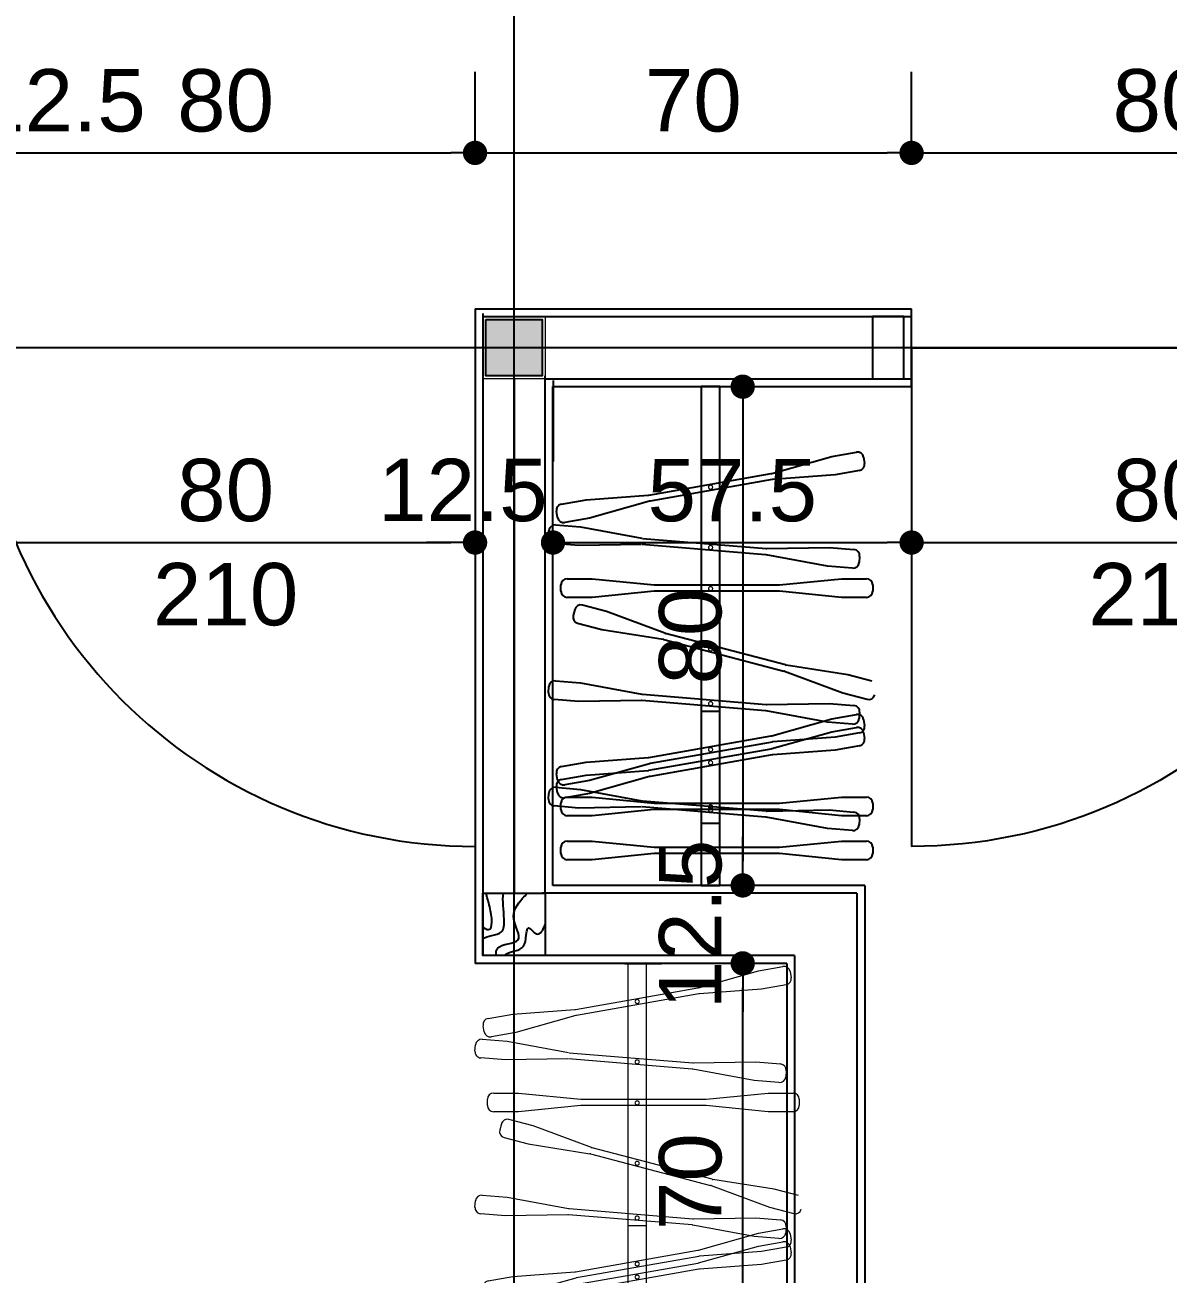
# Model space of a CAD drawing. Header units: millimetres. Extents: x 10453 to 58457, y -15634 to -5634.
# Drawn here: x 44533 to 44716.3, y -10328.1 to -10127.7 of the extents above; entities that cross this region are included whole.
import ezdxf

# ---------------------------------------------------------------- set-up
doc = ezdxf.new("R2010")
doc.units = ezdxf.units.MM
doc.header["$MEASUREMENT"] = 0
doc.layers.get('Defpoints').update_dxf_attribs({"color": 210, "lineweight": 0})
doc.layers.add('FINE', color=41, linetype='Continuous', lineweight=5)
doc.layers.add('MOBILIER', color=142, linetype='Continuous', lineweight=5)
doc.layers.add('MOBILA', color=142, linetype='Continuous')
doc.styles.get("Standard").update_dxf_attribs({"font": 'arial.ttf', "height": 10})
doc.dimstyles.get("Standard").update_dxf_attribs({"dimscale": 1.3, "dimtxt": 35, "dimasz": 3, "dimexe": 10, "dimexo": 20, "dimgap": 2.5, "dimtad": 1, "dimdsep": 46, "dimtxsty": 'Standard', "dimblk": 'DOT', "dimcen": 3, "dimazin": 0, "dimtfac": 1, "dimtofl": 0, "dimtmove": 0, "dimatfit": 3, "dimldrblk": 'DOT', "dimfxl": 0.18, "dimtolj": 1, "dimtzin": 0, "dimlwe": -1, "dimarcsym": 0})

# ---------------------------------------------------------------- blocks, each defined once
blk = doc.blocks.new('A$C036C63DA')
at = {"layer": 'FINE', "ltscale": 10}
for p, q in [((0, 15), (0, -15)), ((-15, 0), (15, 0))]:
    blk.add_line(p, q, dxfattribs=at)
for points in [[(-5, 5), (5, 5), (5, -5), (-5, -5)], [(-4.5, 4.5), (4.5, 4.5), (4.5, -4.5), (-4.5, -4.5)]]:
    blk.add_lwpolyline(points, close=True, dxfattribs=at)
blk = doc.blocks.new('A$C5BD2380B')
at = {"layer": 'MOBILA', "ltscale": 10}
for q in [(0, 80), (80, 0)]:
    blk.add_line((0, 0), q, dxfattribs=at)
blk.add_arc((0, 0), 80, 0, 90, dxfattribs=at)
blk = doc.blocks.new('A$C215C7ADC')
at = {"layer": 'MOBILIER'}
for p, q in [((9.81, -3.91), (19.44, -1.2)), ((19.44, -1.2), (23.37, -0.5)), ((24.53, -1.32), (24.71, -2.3)), ((-9.89, -7.38), (9.71, -3.93)), ((23.9, -3.46), (19.96, -4.15)), ((9.89, -4.91), (-9.71, -8.37)), ((19.96, -4.15), (9.98, -4.9)), ((-19.96, -8.14), (-9.98, -7.4)), ((-24.53, -10.98), (-24.71, -10)), ((-23.9, -8.84), (-19.96, -8.14)), ((-9.81, -8.39), (-19.44, -11.1)), ((-19.44, -11.1), (-23.37, -11.79)), ((-26.01, -14.09), (-25.92, -13.09)), ((-24.84, -12.18), (-20.86, -12.51)), ((-20.86, -12.51), (-11.02, -14.32)), ((-21.11, -15.5), (-25.09, -15.17)), ((-11.11, -15.33), (-21.11, -15.5)), ((8.83, -16.97), (-11.01, -15.33)), ((-10.92, -14.34), (8.91, -15.98)), ((9.01, -15.98), (19.01, -15.81)), ((19.01, -15.81), (22.99, -16.14)), ((18.76, -18.8), (8.92, -16.99)), ((23.91, -17.22), (23.82, -18.22)), ((22.74, -19.13), (18.76, -18.8)), ((-24.01, -22.81), (-24.01, -21.81)), ((-23.01, -20.81), (-19.01, -20.81)), ((-19.01, -20.81), (-9.06, -21.8)), ((-8.96, -21.81), (10.94, -21.81)), ((11.04, -21.8), (20.99, -20.81)), ((20.99, -20.81), (24.99, -20.81)), ((25.99, -21.81), (25.99, -22.81)), ((-19.01, -23.81), (-23.01, -23.81)), ((-9.06, -22.81), (-19.01, -23.81)), ((10.94, -22.81), (-8.96, -22.81)), ((20.99, -23.81), (11.04, -22.81)), ((24.99, -23.81), (20.99, -23.81)), ((-21.78, -25.75), (-22.04, -26.72)), ((-16.69, -26.06), (-20.56, -25.04)), ((-21.33, -27.94), (-17.46, -28.96)), ((-7.32, -29.55), (-16.69, -26.06)), ((-17.46, -28.96), (-7.58, -30.53)), ((12.02, -34.64), (-7.23, -29.58)), ((-7.48, -30.55), (11.76, -35.61)), ((11.86, -35.64), (21.23, -39.13)), ((21.99, -36.23), (12.11, -34.66)), ((-24.84, -37.18), (-20.86, -37.51)), ((-20.86, -37.51), (-11.02, -39.32)), ((25.86, -37.25), (21.99, -36.23)), ((-26.01, -39.09), (-25.92, -38.09)), ((-10.92, -39.34), (8.91, -40.98)), ((21.23, -39.13), (25.1, -40.15)), ((-21.11, -40.5), (-25.09, -40.17)), ((-11.11, -40.33), (-21.11, -40.5)), ((8.83, -41.97), (-11.01, -40.33)), ((18.76, -43.8), (8.92, -41.99)), ((9.01, -40.98), (19.01, -40.81)), ((19.01, -40.81), (22.99, -41.14)), ((9.81, -45.99), (19.44, -43.29)), ((22.74, -44.13), (18.76, -43.8)), ((19.44, -43.29), (23.37, -42.59)), ((23.91, -42.22), (23.82, -43.22)), ((24.53, -43.4), (24.71, -44.39)), ((-9.89, -49.47), (9.71, -46.02)), ((9.81, -48.06), (19.44, -45.35)), ((19.44, -45.35), (23.37, -44.66)), ((23.9, -45.55), (19.96, -46.24)), ((24.53, -45.47), (24.71, -46.45)), ((-9.89, -51.54), (9.71, -48.08)), ((9.89, -47), (-9.71, -50.46)), ((19.96, -46.24), (9.98, -46.99)), ((23.9, -47.61), (19.96, -48.31)), ((-19.96, -50.23), (-9.98, -49.48)), ((9.89, -49.07), (-9.71, -52.52)), ((19.96, -48.31), (9.98, -49.06)), ((-24.53, -53.07), (-24.71, -52.08)), ((-23.9, -50.93), (-19.96, -50.23)), ((-19.96, -52.3), (-9.98, -51.55)), ((-9.81, -50.48), (-19.44, -53.19)), ((-23.9, -52.99), (-19.96, -52.3)), ((-19.44, -53.19), (-23.37, -53.88)), ((-9.81, -52.55), (-19.44, -55.25)), ((-26.01, -56.18), (-25.92, -55.18)), ((-24.84, -54.27), (-20.86, -54.6)), ((-24.53, -55.14), (-24.71, -54.15)), ((-19.44, -55.25), (-23.37, -55.95)), ((-23.01, -55.83), (-19.01, -55.83)), ((-20.86, -54.6), (-11.02, -56.41)), ((-19.01, -55.83), (-9.06, -56.83)), ((11.04, -56.83), (20.99, -55.83)), ((20.99, -55.83), (24.99, -55.83)), ((-21.11, -57.59), (-25.09, -57.26)), ((-24.01, -57.83), (-24.01, -56.83)), ((-11.11, -57.42), (-21.11, -57.59)), ((-9.06, -57.83), (-19.01, -58.83)), ((8.83, -59.06), (-11.01, -57.42)), ((-10.92, -56.42), (8.91, -58.06)), ((-8.96, -56.83), (10.94, -56.83)), ((10.94, -57.83), (-8.96, -57.83)), ((9.01, -58.07), (19.01, -57.9)), ((20.99, -58.83), (11.04, -57.83)), ((19.01, -57.9), (22.99, -58.23)), ((25.99, -56.83), (25.99, -57.83)), ((-19.01, -58.83), (-23.01, -58.83)), ((18.76, -60.89), (8.92, -59.07)), ((24.99, -58.83), (20.99, -58.83)), ((23.91, -59.31), (23.82, -60.3)), ((22.74, -61.22), (18.76, -60.89)), ((-24.01, -64.89), (-24.01, -63.89)), ((-23.01, -62.89), (-19.01, -62.89)), ((-19.01, -62.89), (-9.06, -63.89)), ((-8.96, -63.89), (10.94, -63.89)), ((11.04, -63.89), (20.99, -62.89)), ((20.99, -62.89), (24.99, -62.89)), ((25.99, -63.89), (25.99, -64.89)), ((-19.01, -65.89), (-23.01, -65.89)), ((-9.06, -64.9), (-19.01, -65.89)), ((10.94, -64.89), (-8.96, -64.89)), ((20.99, -65.89), (11.04, -64.9)), ((24.99, -65.89), (20.99, -65.89)), ((-1.5, -70), (1.5, -70))]:
    blk.add_line(p, q, dxfattribs=at)
for points in [[(-1.5, 0), (-1.5, -60), (1.5, -60), (1.5, 0), (-1.5, 0)], [(-1.5, -42.09), (-1.5, -70)], [(1.5, -70), (1.5, -42.09), (-1.5, -42.09)]]:
    blk.add_lwpolyline(points, dxfattribs=at)
at = {"layer": 'MOBILIER', "const_width": 0.2}
for points in [[(0, -5.8, -1), (0, -6.45, -1), (0, -5.8)], [(0, -15.48, -1), (0, -16.13, -1), (0, -15.48)], [(0, -22.06, -1), (0, -22.71, -1), (0, -22.06)], [(0, -31.74, -1), (0, -32.39, -1), (0, -31.74)], [(0, -40.52, -1), (0, -41.17, -1), (0, -40.52)], [(0, -47.89, -1), (0, -48.54, -1), (0, -47.89)], [(0, -50, -1), (0, -50.65, -1), (0, -50)], [(0, -57.08, -1), (0, -57.73, -1), (0, -57.08)], [(0, -57.57, -1), (0, -58.21, -1), (0, -57.57)], [(0, -64.15, -1), (0, -64.8, -1), (0, -64.15)]]:
    blk.add_lwpolyline(points, format="xyb", dxfattribs=at)
at = {"layer": 'MOBILIER'}
for centre, start, end in [((23.55, -1.49), 10, 100), ((9.54, -2.94), 280, 285.7106), ((23.72, -2.47), 280, 10), ((10.06, -5.9), 94.2894, 100), ((-10.06, -6.4), 274.2894, 280), ((-23.72, -9.82), 100, 190), ((-9.54, -9.35), 100, 105.7106), ((-23.55, -10.81), 190, 280), ((-24.93, -13.18), 85.2659, 175.2659), ((-25.01, -14.17), 175.2659, 265.2659), ((8.99, -14.98), 265.2659, 270.9765), ((8.74, -17.97), 79.5553, 85.2659), ((22.91, -17.14), 355.2659, 85.2659), ((22.83, -18.13), 265.2659, 355.2659), ((-23.01, -21.81), 90, 180), ((-8.96, -20.81), 264.2894, 270), ((10.94, -20.81), 270, 275.7106), ((24.99, -21.81), 0, 90), ((-23.01, -22.81), 180, 270), ((-8.96, -23.81), 90, 95.7106), ((10.94, -23.81), 84.2894, 90), ((24.99, -22.81), 270, 0), ((-20.82, -26.01), 75.2659, 165.2659), ((-21.07, -26.98), 165.2659, 255.2659), ((-6.97, -28.62), 249.5553, 255.2659), ((-7.74, -31.52), 75.2659, 80.9765), ((11.51, -36.58), 69.5553, 75.2659), ((12.27, -33.68), 255.2659, 260.9765), ((-24.93, -38.18), 85.2659, 175.2659), ((-25.01, -39.17), 175.2659, 265.2659), ((-10.84, -38.34), 259.5553, 265.2659), ((25.35, -39.18), 255.2659, 345.2659), ((-11.09, -41.33), 85.2659, 90.9765), ((8.74, -42.97), 79.5553, 85.2659), ((8.99, -39.98), 265.2659, 270.9765), ((22.91, -42.14), 355.2659, 85.2659), ((22.83, -43.13), 265.2659, 355.2659), ((23.55, -43.58), 10, 100), ((9.54, -45.03), 280, 285.7106), ((23.55, -45.64), 10, 100), ((23.72, -44.56), 280, 10), ((9.54, -47.1), 280, 285.7106), ((10.06, -47.98), 94.2894, 100), ((23.72, -46.63), 280, 10), ((-10.06, -48.49), 274.2894, 280), ((10.06, -50.05), 94.2894, 100), ((-23.72, -51.91), 100, 190), ((-10.06, -50.55), 274.2894, 280), ((-9.54, -51.44), 100, 105.7106), ((-23.72, -53.98), 100, 190), ((-23.55, -52.9), 190, 280), ((-9.54, -53.51), 100, 105.7106), ((-24.93, -55.26), 85.2659, 175.2659), ((-23.55, -54.96), 190, 280), ((-23.01, -56.83), 90, 180), ((24.99, -56.83), 0, 90), ((-25.01, -56.26), 175.2659, 265.2659), ((-23.01, -57.83), 180, 270), ((-8.96, -55.83), 264.2894, 270), ((-8.96, -58.83), 90, 95.7106), ((8.99, -57.07), 265.2659, 270.9765), ((10.94, -55.83), 270, 275.7106), ((10.94, -58.83), 84.2894, 90), ((24.99, -57.83), 270, 0), ((8.74, -60.06), 79.5553, 85.2659), ((22.91, -59.22), 355.2659, 85.2659), ((22.83, -60.22), 265.2659, 355.2659), ((-23.01, -63.89), 90, 180), ((-8.96, -62.89), 264.2894, 270), ((10.94, -62.89), 270, 275.7106), ((24.99, -63.89), 0, 90), ((-23.01, -64.89), 180, 270), ((-8.96, -65.89), 90, 95.7106), ((10.94, -65.89), 84.2894, 90), ((24.99, -64.89), 270, 0)]:
    blk.add_arc(centre, 1, start, end, dxfattribs=at)
blk = doc.blocks.new('_Dot')
at = {"color": 0, "linetype": 'ByBlock', "lineweight": -2}
blk.add_line((-0.5, 0), (-1, 0), dxfattribs=at)
at = {"color": 0, "linetype": 'ByBlock', "const_width": 0.5}
blk.add_lwpolyline([(-0.25, 0, 1), (0.25, 0, 1)], format="xyb", close=True, dxfattribs=at)
blk = doc.blocks.new('*D139')
at = {"color": 0, "ltscale": 10, "transparency": 16777216}
for p, q in [((44605.19, -10184.76), (44605.19, -10197.76)), ((44525.19, -10211.76), (44525.19, -10223.76))]:
    blk.add_line(p, q, dxfattribs=at)
at = {"color": 0, "linetype": 'ByBlock', "lineweight": -2, "ltscale": 10, "transparency": 16777216}
blk.add_line((44529.09, -10210.76), (44601.29, -10210.76), dxfattribs=at)
at = {"layer": 'Defpoints', "color": 0, "ltscale": 10, "transparency": 16777216}
for p in [(44525.19, -10185.76), (44605.19, -10210.76), (44605.19, -10210.76)]:
    blk.add_point(p, dxfattribs=at)
at = {"color": 0, "lineweight": -2, "ltscale": 10, "transparency": 16777216, "xscale": 3.9, "yscale": 3.9, "zscale": 3.9, "rotation": 180}
blk.add_blockref('_Dot', (44525.19, -10210.76), dxfattribs=at)
at = {"color": 0, "lineweight": -2, "ltscale": 10, "transparency": 16777216, "xscale": 3.9, "yscale": 3.9, "zscale": 3.9}
blk.add_blockref('_Dot', (44605.19, -10210.76), dxfattribs=at)
at = {"color": 0, "ltscale": 10, "transparency": 16777216, "char_height": 10, "attachment_point": 5}
for s, insert in [('\\A1;80', (44565.19, -10202.4)), ('\\A1;210', (44565.19, -10219.11))]:
    blk.add_mtext(s, dxfattribs=dict(at, insert=insert))
blk = doc.blocks.new('*D140')
at = {"color": 0, "ltscale": 10, "transparency": 16777216}
for p, q in [((44605.19, -10184.76), (44605.19, -10197.76)), ((44617.69, -10184.76), (44617.69, -10197.76))]:
    blk.add_line(p, q, dxfattribs=at)
at = {"color": 0, "linetype": 'ByBlock', "lineweight": -2, "ltscale": 10, "transparency": 16777216}
for p, q in [((44601.29, -10210.76), (44597.39, -10210.76)), ((44621.59, -10210.76), (44625.49, -10210.76))]:
    blk.add_line(p, q, dxfattribs=at)
at = {"layer": 'Defpoints', "color": 0, "ltscale": 10, "transparency": 16777216}
for p in [(44605.19, -10210.76), (44617.69, -10210.76), (44617.69, -10210.76)]:
    blk.add_point(p, dxfattribs=at)
at = {"color": 0, "lineweight": -2, "ltscale": 10, "transparency": 16777216, "xscale": 3.9, "yscale": 3.9, "zscale": 3.9}
blk.add_blockref('_Dot', (44605.19, -10210.76), dxfattribs=at)
at = {"color": 0, "lineweight": -2, "ltscale": 10, "transparency": 16777216, "xscale": 3.9, "yscale": 3.9, "zscale": 3.9, "rotation": 180}
blk.add_blockref('_Dot', (44617.69, -10210.76), dxfattribs=at)
at = {"color": 0, "ltscale": 10, "transparency": 16777216, "insert": (44603.24, -10202.4), "char_height": 10, "attachment_point": 5}
blk.add_mtext('\\A1;12.5', dxfattribs=at)
blk = doc.blocks.new('*D141')
at = {"color": 0, "ltscale": 10, "transparency": 16777216}
for p, q in [((44617.69, -10184.76), (44617.69, -10197.76)), ((44675.19, -10211.76), (44675.19, -10223.76))]:
    blk.add_line(p, q, dxfattribs=at)
at = {"color": 0, "linetype": 'ByBlock', "lineweight": -2, "ltscale": 10, "transparency": 16777216}
blk.add_line((44621.59, -10210.76), (44671.29, -10210.76), dxfattribs=at)
at = {"layer": 'Defpoints', "color": 0, "ltscale": 10, "transparency": 16777216}
for p in [(44675.19, -10185.76), (44617.69, -10210.76), (44675.19, -10210.76)]:
    blk.add_point(p, dxfattribs=at)
at = {"color": 0, "lineweight": -2, "ltscale": 10, "transparency": 16777216, "xscale": 3.9, "yscale": 3.9, "zscale": 3.9, "rotation": 180}
blk.add_blockref('_Dot', (44617.69, -10210.76), dxfattribs=at)
at = {"color": 0, "lineweight": -2, "ltscale": 10, "transparency": 16777216, "xscale": 3.9, "yscale": 3.9, "zscale": 3.9}
blk.add_blockref('_Dot', (44675.19, -10210.76), dxfattribs=at)
at = {"color": 0, "ltscale": 10, "transparency": 16777216, "insert": (44646.44, -10202.42), "char_height": 10, "attachment_point": 5}
blk.add_mtext('\\A1;57.5', dxfattribs=at)
blk = doc.blocks.new('*D142')
at = {"color": 0, "linetype": 'ByBlock', "lineweight": -2, "ltscale": 10, "transparency": 16777216}
blk.add_line((44679.09, -10210.76), (44751.29, -10210.76), dxfattribs=at)
at = {"color": 0, "ltscale": 10, "transparency": 16777216}
for p, q in [((44675.19, -10211.76), (44675.19, -10223.76)), ((44755.19, -10211.76), (44755.19, -10223.76))]:
    blk.add_line(p, q, dxfattribs=at)
at = {"layer": 'Defpoints', "color": 0, "ltscale": 10, "transparency": 16777216}
for p in [(44675.19, -10185.76), (44755.19, -10185.76), (44755.19, -10210.76)]:
    blk.add_point(p, dxfattribs=at)
at = {"color": 0, "lineweight": -2, "ltscale": 10, "transparency": 16777216, "xscale": 3.9, "yscale": 3.9, "zscale": 3.9, "rotation": 180}
blk.add_blockref('_Dot', (44675.19, -10210.76), dxfattribs=at)
at = {"color": 0, "lineweight": -2, "ltscale": 10, "transparency": 16777216, "xscale": 3.9, "yscale": 3.9, "zscale": 3.9}
blk.add_blockref('_Dot', (44755.19, -10210.76), dxfattribs=at)
at = {"color": 0, "ltscale": 10, "transparency": 16777216, "char_height": 10, "attachment_point": 5}
for s, insert in [('\\A1;80', (44715.19, -10202.4)), ('\\A1;210', (44715.19, -10219.11))]:
    blk.add_mtext(s, dxfattribs=dict(at, insert=insert))
blk = doc.blocks.new('*D156')
at = {"color": 0, "ltscale": 10, "transparency": 16777216}
for p, q in [((44525.19, -10147.26), (44525.19, -10135.26)), ((44605.19, -10147.26), (44605.19, -10135.26))]:
    blk.add_line(p, q, dxfattribs=at)
at = {"color": 0, "linetype": 'ByBlock', "lineweight": -2, "ltscale": 10, "transparency": 16777216}
blk.add_line((44529.09, -10148.26), (44601.29, -10148.26), dxfattribs=at)
at = {"layer": 'Defpoints', "color": 0, "ltscale": 10, "transparency": 16777216}
for p in [(44605.19, -10148.26), (44525.19, -10173.26), (44605.19, -10173.26)]:
    blk.add_point(p, dxfattribs=at)
at = {"color": 0, "lineweight": -2, "ltscale": 10, "transparency": 16777216, "xscale": 3.9, "yscale": 3.9, "zscale": 3.9, "rotation": 180}
blk.add_blockref('_Dot', (44525.19, -10148.26), dxfattribs=at)
at = {"color": 0, "lineweight": -2, "ltscale": 10, "transparency": 16777216, "xscale": 3.9, "yscale": 3.9, "zscale": 3.9}
blk.add_blockref('_Dot', (44605.19, -10148.26), dxfattribs=at)
at = {"color": 0, "ltscale": 10, "transparency": 16777216, "insert": (44565.19, -10139.9), "char_height": 10, "attachment_point": 5}
blk.add_mtext('\\A1;80', dxfattribs=at)
blk = doc.blocks.new('*D157')
at = {"color": 0, "ltscale": 10, "transparency": 16777216}
for p, q in [((44605.19, -10147.26), (44605.19, -10135.26)), ((44675.19, -10147.26), (44675.19, -10135.26))]:
    blk.add_line(p, q, dxfattribs=at)
at = {"color": 0, "linetype": 'ByBlock', "lineweight": -2, "ltscale": 10, "transparency": 16777216}
blk.add_line((44609.09, -10148.26), (44671.29, -10148.26), dxfattribs=at)
at = {"layer": 'Defpoints', "color": 0, "ltscale": 10, "transparency": 16777216}
for p in [(44675.19, -10148.26), (44605.19, -10173.26), (44675.19, -10173.26)]:
    blk.add_point(p, dxfattribs=at)
at = {"color": 0, "lineweight": -2, "ltscale": 10, "transparency": 16777216, "xscale": 3.9, "yscale": 3.9, "zscale": 3.9, "rotation": 180}
blk.add_blockref('_Dot', (44605.19, -10148.26), dxfattribs=at)
at = {"color": 0, "lineweight": -2, "ltscale": 10, "transparency": 16777216, "xscale": 3.9, "yscale": 3.9, "zscale": 3.9}
blk.add_blockref('_Dot', (44675.19, -10148.26), dxfattribs=at)
at = {"color": 0, "ltscale": 10, "transparency": 16777216, "insert": (44640.19, -10139.9), "char_height": 10, "attachment_point": 5}
blk.add_mtext('\\A1;70', dxfattribs=at)
blk = doc.blocks.new('*D158')
at = {"color": 0, "ltscale": 10, "transparency": 16777216}
for p, q in [((44675.19, -10147.26), (44675.19, -10135.26)), ((44755.19, -10147.26), (44755.19, -10135.26))]:
    blk.add_line(p, q, dxfattribs=at)
at = {"color": 0, "linetype": 'ByBlock', "lineweight": -2, "ltscale": 10, "transparency": 16777216}
blk.add_line((44679.09, -10148.26), (44751.29, -10148.26), dxfattribs=at)
at = {"layer": 'Defpoints', "color": 0, "ltscale": 10, "transparency": 16777216}
for p in [(44755.19, -10148.26), (44675.19, -10173.26), (44755.19, -10173.26)]:
    blk.add_point(p, dxfattribs=at)
at = {"color": 0, "lineweight": -2, "ltscale": 10, "transparency": 16777216, "xscale": 3.9, "yscale": 3.9, "zscale": 3.9, "rotation": 180}
blk.add_blockref('_Dot', (44675.19, -10148.26), dxfattribs=at)
at = {"color": 0, "lineweight": -2, "ltscale": 10, "transparency": 16777216, "xscale": 3.9, "yscale": 3.9, "zscale": 3.9}
blk.add_blockref('_Dot', (44755.19, -10148.26), dxfattribs=at)
at = {"color": 0, "ltscale": 10, "transparency": 16777216, "insert": (44715.19, -10139.9), "char_height": 10, "attachment_point": 5}
blk.add_mtext('\\A1;80', dxfattribs=at)
blk = doc.blocks.new('*D190')
at = {"color": 0, "ltscale": 10, "transparency": 16777216}
for p, q in [((44649.19, -10185.76), (44635.11, -10185.76)), ((44641.69, -10265.76), (44635.11, -10265.76))]:
    blk.add_line(p, q, dxfattribs=at)
at = {"color": 0, "linetype": 'ByBlock', "lineweight": -2, "ltscale": 10, "transparency": 16777216}
blk.add_line((44648.11, -10189.66), (44648.11, -10261.86), dxfattribs=at)
at = {"layer": 'Defpoints', "color": 0, "ltscale": 10, "transparency": 16777216}
for p in [(44675.19, -10185.76), (44648.11, -10265.76), (44667.69, -10265.76)]:
    blk.add_point(p, dxfattribs=at)
at = {"color": 0, "lineweight": -2, "ltscale": 10, "transparency": 16777216, "xscale": 3.9, "yscale": 3.9, "zscale": 3.9}
for p, rotation in [((44648.11, -10185.76), 90), ((44648.11, -10265.76), 270)]:
    blk.add_blockref('_Dot', p, dxfattribs=dict(at, rotation=rotation))
at = {"color": 0, "ltscale": 10, "transparency": 16777216, "insert": (44639.76, -10225.76), "char_height": 10, "attachment_point": 5, "rotation": 90}
blk.add_mtext('\\A1;80', dxfattribs=at)
blk = doc.blocks.new('*D193')
at = {"color": 0, "ltscale": 10, "transparency": 16777216}
for p, q in [((44629.19, -10278.26), (44635.11, -10278.26)), ((44629.19, -10348.26), (44635.11, -10348.26))]:
    blk.add_line(p, q, dxfattribs=at)
at = {"color": 0, "linetype": 'ByBlock', "lineweight": -2, "ltscale": 10, "transparency": 16777216}
blk.add_line((44648.11, -10344.36), (44648.11, -10282.16), dxfattribs=at)
at = {"layer": 'Defpoints', "color": 0, "ltscale": 10, "transparency": 16777216}
for p in [(44648.11, -10278.26), (44655.19, -10278.26), (44655.19, -10348.26)]:
    blk.add_point(p, dxfattribs=at)
at = {"color": 0, "lineweight": -2, "ltscale": 10, "transparency": 16777216, "xscale": 3.9, "yscale": 3.9, "zscale": 3.9}
for p, rotation in [((44648.11, -10278.26), 90), ((44648.11, -10348.26), 270)]:
    blk.add_blockref('_Dot', p, dxfattribs=dict(at, rotation=rotation))
at = {"color": 0, "ltscale": 10, "transparency": 16777216, "insert": (44639.76, -10313.26), "char_height": 10, "attachment_point": 5, "rotation": 90}
blk.add_mtext('\\A1;70', dxfattribs=at)
blk = doc.blocks.new('*D194')
at = {"color": 0, "linetype": 'ByBlock', "lineweight": -2, "ltscale": 10, "transparency": 16777216}
for p, q in [((44648.11, -10261.86), (44648.11, -10257.96)), ((44648.11, -10282.16), (44648.11, -10286.06))]:
    blk.add_line(p, q, dxfattribs=at)
at = {"color": 0, "ltscale": 10, "transparency": 16777216}
for p, q in [((44641.69, -10265.76), (44635.11, -10265.76)), ((44629.19, -10278.26), (44635.11, -10278.26))]:
    blk.add_line(p, q, dxfattribs=at)
at = {"layer": 'Defpoints', "color": 0, "ltscale": 10, "transparency": 16777216}
for p in [(44648.11, -10265.76), (44667.69, -10265.76), (44655.19, -10278.26)]:
    blk.add_point(p, dxfattribs=at)
at = {"color": 0, "lineweight": -2, "ltscale": 10, "transparency": 16777216, "xscale": 3.9, "yscale": 3.9, "zscale": 3.9}
for p, rotation in [((44648.11, -10265.76), 270), ((44648.11, -10278.26), 90)]:
    blk.add_blockref('_Dot', p, dxfattribs=dict(at, rotation=rotation))
at = {"color": 0, "ltscale": 10, "transparency": 16777216, "insert": (44639.76, -10272.01), "char_height": 10, "attachment_point": 5, "rotation": 90}
blk.add_mtext('\\A1;12.5', dxfattribs=at)
blk = doc.blocks.new('*D257')
at = {"color": 0, "ltscale": 10, "transparency": 16777216}
for p, q in [((44502.69, -10131.69), (44502.69, -10135.26)), ((44515.19, -10131.69), (44515.19, -10135.26))]:
    blk.add_line(p, q, dxfattribs=at)
at = {"color": 0, "linetype": 'ByBlock', "lineweight": -2, "ltscale": 10, "transparency": 16777216}
for p, q in [((44498.79, -10148.26), (44494.89, -10148.26)), ((44519.09, -10148.26), (44554.6, -10148.26))]:
    blk.add_line(p, q, dxfattribs=at)
at = {"layer": 'Defpoints', "color": 0, "ltscale": 10, "transparency": 16777216}
for p in [(44515.19, -10148.26), (44502.69, -10157.69), (44515.19, -10157.69)]:
    blk.add_point(p, dxfattribs=at)
at = {"color": 0, "lineweight": -2, "ltscale": 10, "transparency": 16777216, "xscale": 3.9, "yscale": 3.9, "zscale": 3.9}
blk.add_blockref('_Dot', (44502.69, -10148.26), dxfattribs=at)
at = {"color": 0, "lineweight": -2, "ltscale": 10, "transparency": 16777216, "xscale": 3.9, "yscale": 3.9, "zscale": 3.9, "rotation": 180}
blk.add_blockref('_Dot', (44515.19, -10148.26), dxfattribs=at)
at = {"color": 0, "ltscale": 10, "transparency": 16777216, "insert": (44538.79, -10139.9), "char_height": 10, "attachment_point": 5}
blk.add_mtext('\\A1;12.5', dxfattribs=at)
blk = doc.blocks.new('*D262')
at = {"color": 0, "ltscale": 10, "transparency": 16777216}
for p, q in [((44540.54, -10066.58), (44540.55, -10066.6)), ((44491.09, -10116.13), (44490.89, -10115.93))]:
    blk.add_line(p, q, dxfattribs=at)
at = {"color": 0, "linetype": 'ByBlock', "lineweight": -2, "ltscale": 10, "transparency": 16777216}
blk.add_line((44502.82, -10122.4), (44546.95, -10078.57), dxfattribs=at)
at = {"layer": 'Defpoints', "color": 0, "ltscale": 10, "transparency": 16777216}
for p in [(44549.71, -10075.82), (44558.86, -10085.03), (44509.41, -10134.58)]:
    blk.add_point(p, dxfattribs=at)
at = {"color": 0, "lineweight": -2, "ltscale": 10, "transparency": 16777216, "xscale": 3.9, "yscale": 3.9, "zscale": 3.9}
for p, rotation in [((44549.71, -10075.82), 44.80562019354399), ((44500.05, -10125.15), 224.805620193544)]:
    blk.add_blockref('_Dot', p, dxfattribs=dict(at, rotation=rotation))
at = {"color": 0, "ltscale": 10, "transparency": 16777216, "char_height": 10, "attachment_point": 5, "rotation": 44.8056}
for s, insert in [('\\A1;70', (44518.99, -10094.56)), ('\\A1;210', (44530.77, -10106.41))]:
    blk.add_mtext(s, dxfattribs=dict(at, insert=insert))

msp = doc.modelspace()

# ---------------------------------------------------------------- hatches: boundary and pattern name
at = {"ltscale": 10}
msp.add_hatch(color=256, dxfattribs=at).paths.add_polyline_path([(44606.936, -10175.005), (44615.936, -10175.005), (44615.936, -10184.005), (44606.936, -10184.005)])

# ---------------------------------------------------------------- linework, layer by layer
at = {"color": 19, "ltscale": 2}
for p, q in [((44611.436, -10718.57), (44611.436, -9765.303)), ((45585.126, -10179.505), (43844.237, -10179.505))]:
    msp.add_line(p, q, dxfattribs=at)
at = {"ltscale": 10}
for p, q in [((44605.186, -10173.255), (44675.186, -10173.255)), ((44605.186, -10173.255), (44605.186, -10278.255)), ((44675.186, -10185.755), (44675.186, -10173.255)), ((44606.436, -10174.005), (44606.436, -10277.005)), ((44606.436, -10174.505), (44675.186, -10174.505)), ((44673.936, -10184.505), (44673.936, -10174.505)), ((44668.936, -10179.505), (44616.436, -10179.505)), ((44611.436, -10184.505), (44611.436, -10267.005)), ((44616.436, -10267.005), (44616.436, -10184.005)), ((44616.436, -10184.505), (44675.186, -10184.505)), ((44617.686, -10185.755), (44675.186, -10185.755)), ((44617.686, -10265.755), (44617.686, -10185.755)), ((44666.436, -10267.005), (44615.936, -10267.005)), ((44667.686, -10265.755), (44617.686, -10265.755)), ((44666.436, -10267.005), (44666.436, -10359.505)), ((44667.686, -10265.755), (44667.686, -10360.755)), ((44656.436, -10277.005), (44606.436, -10277.005)), ((44656.436, -10277.005), (44656.436, -10349.505)), ((44655.186, -10278.255), (44605.186, -10278.255)), ((44655.186, -10278.255), (44655.186, -10348.255))]:
    msp.add_line(p, q, dxfattribs=at)
for p, q in [((44652.767, -10199.662), (44662.393, -10196.954)), ((44662.393, -10196.954), (44666.333, -10196.26)), ((44667.491, -10197.071), (44667.665, -10198.056)), ((44666.854, -10199.214), (44662.914, -10199.909)), ((44633.072, -10203.14), (44652.67, -10199.684)), ((44652.844, -10200.669), (44633.246, -10204.125)), ((44662.914, -10199.909), (44652.942, -10200.657)), ((44623.001, -10203.9), (44632.973, -10203.152)), ((44619.062, -10204.595), (44623.001, -10203.9)), ((44633.149, -10204.147), (44623.522, -10206.855)), ((44618.424, -10206.738), (44618.251, -10205.753)), ((44623.522, -10206.855), (44619.583, -10207.549)), ((44616.952, -10209.845), (44617.035, -10208.849)), ((44618.114, -10207.934), (44622.1, -10208.265)), ((44622.1, -10208.265), (44631.934, -10210.077)), ((44621.852, -10211.254), (44617.866, -10210.924)), ((44631.851, -10211.084), (44621.852, -10211.254)), ((44651.783, -10212.73), (44631.951, -10211.087)), ((44632.033, -10210.091), (44651.865, -10211.733)), ((44661.716, -10214.556), (44651.882, -10212.743)), ((44651.965, -10211.736), (44661.964, -10211.566)), ((44661.964, -10211.566), (44665.95, -10211.896)), ((44666.864, -10212.975), (44666.781, -10213.972)), ((44665.702, -10214.886), (44661.716, -10214.556)), ((44618.952, -10218.562), (44618.952, -10217.562)), ((44619.952, -10216.562), (44623.952, -10216.562)), ((44623.952, -10216.562), (44633.902, -10217.557)), ((44634.002, -10217.562), (44653.902, -10217.562)), ((44654.001, -10217.557), (44663.952, -10216.562)), ((44663.952, -10216.562), (44667.952, -10216.562)), ((44668.952, -10217.562), (44668.952, -10218.562)), ((44623.952, -10219.562), (44619.952, -10219.562)), ((44633.902, -10218.567), (44623.952, -10219.562)), ((44653.902, -10218.562), (44634.002, -10218.562)), ((44663.952, -10219.562), (44654.001, -10218.567)), ((44667.952, -10219.562), (44663.952, -10219.562)), ((44621.174, -10221.51), (44620.919, -10222.478)), ((44626.264, -10221.815), (44622.395, -10220.798)), ((44635.634, -10225.308), (44626.264, -10221.815)), ((44621.632, -10223.699), (44625.501, -10224.716)), ((44625.501, -10224.716), (44635.377, -10226.285)), ((44654.974, -10230.399), (44635.729, -10225.338)), ((44635.474, -10226.305), (44654.72, -10231.367)), ((44654.815, -10231.397), (44664.185, -10234.89)), ((44664.948, -10231.988), (44655.072, -10230.42)), ((44618.114, -10232.935), (44622.1, -10233.265)), ((44622.1, -10233.265), (44631.934, -10235.078)), ((44668.817, -10233.006), (44664.948, -10231.988)), ((44616.952, -10234.845), (44617.035, -10233.849)), ((44632.033, -10235.091), (44651.865, -10236.733)), ((44664.185, -10234.89), (44668.054, -10235.907)), ((44621.852, -10236.255), (44617.866, -10235.925)), ((44631.851, -10236.084), (44621.852, -10236.255)), ((44651.783, -10237.73), (44631.951, -10236.088)), ((44651.965, -10236.737), (44661.964, -10236.566)), ((44661.964, -10236.566), (44665.95, -10236.896)), ((44661.716, -10239.556), (44651.882, -10237.743)), ((44652.767, -10241.749), (44662.393, -10239.041)), ((44665.702, -10239.886), (44661.716, -10239.556)), ((44662.393, -10239.041), (44666.333, -10238.346)), ((44666.864, -10237.975), (44666.781, -10238.972)), ((44667.491, -10239.157), (44667.665, -10240.142)), ((44652.767, -10243.816), (44662.393, -10241.108)), ((44662.393, -10241.108), (44666.333, -10240.414)), ((44666.854, -10241.301), (44662.914, -10241.995)), ((44667.491, -10241.225), (44667.665, -10242.21)), ((44633.072, -10245.226), (44652.67, -10241.771)), ((44652.844, -10242.756), (44633.246, -10246.211)), ((44662.914, -10241.995), (44652.942, -10242.743)), ((44666.854, -10243.368), (44662.914, -10244.063)), ((44623.001, -10245.987), (44632.973, -10245.239)), ((44633.072, -10247.294), (44652.67, -10243.838)), ((44652.844, -10244.823), (44633.246, -10248.279)), ((44662.914, -10244.063), (44652.942, -10244.811)), ((44619.062, -10246.681), (44623.001, -10245.987)), ((44623.001, -10248.054), (44632.973, -10247.306)), ((44633.149, -10246.233), (44623.522, -10248.941)), ((44618.424, -10248.825), (44618.251, -10247.84)), ((44619.062, -10248.749), (44623.001, -10248.054)), ((44623.522, -10248.941), (44619.583, -10249.636)), ((44633.149, -10248.301), (44623.522, -10251.009)), ((44616.952, -10251.932), (44617.035, -10250.935)), ((44618.114, -10250.021), (44622.1, -10250.351)), ((44618.424, -10250.892), (44618.251, -10249.907)), ((44623.522, -10251.009), (44619.583, -10251.703)), ((44619.952, -10251.586), (44623.952, -10251.586)), ((44622.1, -10250.351), (44631.934, -10252.164)), ((44623.952, -10251.586), (44633.902, -10252.581)), ((44654.001, -10252.581), (44663.952, -10251.586)), ((44663.952, -10251.586), (44667.952, -10251.586)), ((44621.852, -10253.341), (44617.866, -10253.011)), ((44618.952, -10253.586), (44618.952, -10252.586)), ((44631.851, -10253.171), (44621.852, -10253.341)), ((44633.902, -10253.59), (44623.952, -10254.586)), ((44651.783, -10254.816), (44631.951, -10253.174)), ((44632.033, -10252.177), (44651.865, -10253.82)), ((44634.002, -10252.586), (44653.902, -10252.586)), ((44653.902, -10253.586), (44634.002, -10253.586)), ((44663.952, -10254.586), (44654.001, -10253.59)), ((44668.952, -10252.586), (44668.952, -10253.586)), ((44623.952, -10254.586), (44619.952, -10254.586)), ((44661.716, -10256.642), (44651.882, -10254.829)), ((44651.965, -10253.823), (44661.964, -10253.652)), ((44661.964, -10253.652), (44665.95, -10253.983)), ((44667.952, -10254.586), (44663.952, -10254.586)), ((44666.864, -10255.062), (44666.781, -10256.058)), ((44665.702, -10256.972), (44661.716, -10256.642)), ((44619.952, -10258.648), (44623.952, -10258.648)), ((44623.952, -10258.648), (44633.902, -10259.643)), ((44654.001, -10259.643), (44663.952, -10258.648)), ((44663.952, -10258.648), (44667.952, -10258.648)), ((44618.952, -10260.648), (44618.952, -10259.648)), ((44633.902, -10260.653), (44623.952, -10261.648)), ((44634.002, -10259.648), (44653.902, -10259.648)), ((44653.902, -10260.648), (44634.002, -10260.648)), ((44663.952, -10261.648), (44654.001, -10260.653)), ((44668.952, -10259.648), (44668.952, -10260.648)), ((44623.952, -10261.648), (44619.952, -10261.648)), ((44667.952, -10261.648), (44663.952, -10261.648)), ((44641.458, -10265.755), (44644.458, -10265.755))]:
    msp.add_line(p, q)
for points in [[(44606.936, -10175.005), (44615.936, -10175.005), (44615.936, -10184.005), (44606.936, -10184.005)], [(44668.936, -10174.505), (44668.936, -10184.505), (44673.936, -10184.505), (44673.936, -10174.505)], [(44606.436, -10267.005), (44616.436, -10267.005), (44616.436, -10277.005), (44606.436, -10277.005)]]:
    msp.add_lwpolyline(points, close=True, dxfattribs=at)
for points in [[(44641.458, -10185.755), (44641.458, -10255.755), (44644.458, -10255.755), (44644.458, -10185.755), (44641.458, -10185.755)], [(44641.458, -10237.842), (44641.458, -10265.755)], [(44644.458, -10265.755), (44644.458, -10237.842), (44641.458, -10237.842)]]:
    msp.add_lwpolyline(points)
at = {"const_width": 0.2}
for points in [[(44642.958, -10201.557, -1), (44642.958, -10202.205, -1), (44642.958, -10201.557)], [(44642.958, -10211.234, -1), (44642.958, -10211.883, -1), (44642.958, -10211.234)], [(44642.958, -10217.819, -1), (44642.958, -10218.467, -1), (44642.958, -10217.819)], [(44642.958, -10227.496, -1), (44642.958, -10228.145, -1), (44642.958, -10227.496)], [(44642.958, -10236.276, -1), (44642.958, -10236.924, -1), (44642.958, -10236.276)], [(44642.958, -10243.643, -1), (44642.958, -10244.292, -1), (44642.958, -10243.643)], [(44642.958, -10245.754, -1), (44642.958, -10246.402, -1), (44642.958, -10245.754)], [(44642.958, -10252.837, -1), (44642.958, -10253.486, -1), (44642.958, -10252.837)], [(44642.958, -10253.321, -1), (44642.958, -10253.969, -1), (44642.958, -10253.321)], [(44642.958, -10259.906, -1), (44642.958, -10260.554, -1), (44642.958, -10259.906)]]:
    msp.add_lwpolyline(points, format="xyb", dxfattribs=at)
at = {"lineweight": 20, "ltscale": 10}
msp.add_lwpolyline([(44606.436, -10267.005), (44616.436, -10267.005), (44616.436, -10277.005), (44606.436, -10277.005)], close=True, dxfattribs=at)
for centre, start, end in [((44666.506, -10197.244), 10, 100), ((44666.68, -10198.229), 280, 10), ((44652.496, -10198.699), 280, 285.71059), ((44653.017, -10201.654), 94.28941, 100), ((44632.898, -10202.155), 274.28941, 280), ((44619.236, -10205.58), 100, 190), ((44633.419, -10205.109), 100, 105.71059), ((44619.409, -10206.564), 190, 280), ((44618.031, -10208.931), 85.26592, 175.26592), ((44617.949, -10209.928), 175.26592, 265.26592), ((44651.7, -10213.726), 79.55532, 85.26592), ((44651.948, -10210.736), 265.26592, 270.97651), ((44665.867, -10212.893), 355.26592, 85.26592), ((44665.785, -10213.889), 265.26592, 355.26592), ((44619.952, -10217.562), 90, 180), ((44634.002, -10216.562), 264.28941, 270), ((44653.902, -10216.562), 270, 275.71059), ((44667.952, -10217.562), 0, 90), ((44619.952, -10218.562), 180, 270), ((44634.002, -10219.562), 90, 95.71059), ((44653.902, -10219.562), 84.28941, 90), ((44667.952, -10218.562), 270, 0), ((44622.141, -10221.765), 75.26592, 165.26592), ((44621.886, -10222.732), 165.26592, 255.26592), ((44635.983, -10224.371), 249.55532, 255.26592), ((44635.22, -10227.272), 75.26592, 80.97651), ((44654.466, -10232.334), 69.55532, 75.26592), ((44655.229, -10229.432), 255.26592, 260.97651), ((44618.031, -10233.931), 85.26592, 175.26592), ((44617.949, -10234.928), 175.26592, 265.26592), ((44632.116, -10234.094), 259.55532, 265.26592), ((44668.308, -10234.94), 255.26592, 345.26592), ((44631.868, -10237.084), 85.26592, 90.97651), ((44651.948, -10235.737), 265.26592, 270.97651), ((44665.867, -10237.893), 355.26592, 85.26592), ((44651.7, -10238.727), 79.55532, 85.26592), ((44665.785, -10238.89), 265.26592, 355.26592), ((44666.506, -10239.331), 10, 100), ((44666.506, -10241.398), 10, 100), ((44666.68, -10240.316), 280, 10), ((44652.496, -10240.786), 280, 285.71059), ((44653.017, -10243.74), 94.28941, 100), ((44666.68, -10242.383), 280, 10), ((44632.898, -10244.242), 274.28941, 280), ((44652.496, -10242.853), 280, 285.71059), ((44653.017, -10245.808), 94.28941, 100), ((44619.236, -10247.666), 100, 190), ((44632.898, -10246.309), 274.28941, 280), ((44633.419, -10247.196), 100, 105.71059), ((44619.236, -10249.733), 100, 190), ((44619.409, -10248.651), 190, 280), ((44633.419, -10249.263), 100, 105.71059), ((44618.031, -10251.018), 85.26592, 175.26592), ((44619.409, -10250.718), 190, 280), ((44619.952, -10252.586), 90, 180), ((44667.952, -10252.586), 0, 90), ((44617.949, -10252.014), 175.26592, 265.26592), ((44619.952, -10253.586), 180, 270), ((44634.002, -10251.586), 264.28941, 270), ((44634.002, -10254.586), 90, 95.71059), ((44653.902, -10251.586), 270, 275.71059), ((44653.902, -10254.586), 84.28941, 90), ((44667.952, -10253.586), 270, 0), ((44651.7, -10255.813), 79.55532, 85.26592), ((44651.948, -10252.823), 265.26592, 270.97651), ((44665.867, -10254.979), 355.26592, 85.26592), ((44665.785, -10255.976), 265.26592, 355.26592), ((44619.952, -10259.648), 90, 180), ((44667.952, -10259.648), 0, 90), ((44619.952, -10260.648), 180, 270), ((44634.002, -10258.648), 264.28941, 270), ((44634.002, -10261.648), 90, 95.71059), ((44653.902, -10258.648), 270, 275.71059), ((44653.902, -10261.648), 84.28941, 90), ((44667.952, -10260.648), 270, 0)]:
    msp.add_arc(centre, 1, start, end)
at = {"ltscale": 10}
for points, knots in [([(44606.436, -10274.356), (44607.039, -10273.727), (44609.823, -10273.988), (44609.929, -10270.525), (44609.539, -10268.206), (44609.751, -10267.005)], [2.6491877, 2.6491877, 2.6491877, 2.6491877, 5.8430833, 7.9067631, 11.7453079, 11.7453079, 11.7453079, 11.7453079]), ([(44606.436, -10272.445), (44606.775, -10272.639), (44608.182, -10273.524), (44607.814, -10269.522), (44607.068, -10267.613), (44607.008, -10267.005)], [3.5588144, 3.5588144, 3.5588144, 3.5588144, 4.6050873, 8.2516381, 10.3662637, 10.3662637, 10.3662637, 10.3662637]), ([(44608.599, -10277.005), (44608.539, -10276.55), (44608.632, -10275), (44613.652, -10275.318), (44610.488, -10270.873), (44612.202, -10268.466), (44613.337, -10267.262), (44613.609, -10267.005)], [0.9438449, 0.9438449, 0.9438449, 0.9438449, 2.2157308, 5.8162119, 9.1759622, 12.8280785, 13.92348, 13.92348, 13.92348, 13.92348]), ([(44609.932, -10277.005), (44610.384, -10276.302), (44612.82, -10276.394), (44613.41, -10274.419), (44613.477, -10271.637), (44615.228, -10274.409), (44616.171, -10272.875), (44616.436, -10272.005)], [1.8209156, 1.8209156, 1.8209156, 1.8209156, 4.8496945, 6.4811703, 8.2752047, 9.8819937, 11.9487431, 11.9487431, 11.9487431, 11.9487431])]:
    msp.add_open_spline(points, degree=3, knots=knots, dxfattribs=at)

# ---------------------------------------------------------------- block references
for name, p in [('A$C036C63DA', (44611.436, -10179.505)), ('A$C215C7ADC', (44631.186, -10278.255))]:
    msp.add_blockref(name, p, dxfattribs=at)
at = {"ltscale": 10, "rotation": 180}
msp.add_blockref('A$C5BD2380B', (44605.186, -10179.505), dxfattribs=at)
at = {"ltscale": 10, "xscale": -1, "rotation": 180}
msp.add_blockref('A$C5BD2380B', (44675.186, -10179.505), dxfattribs=at)

# ---------------------------------------------------------------- dimensions: what is measured, and where the dimension line sits
at = {"ltscale": 10}
dim = msp.add_linear_dim(base=(44549.713, -10075.821), p1=(44509.411, -10134.576), p2=(44558.858, -10085.029), angle=224.80562, text='<>\\X210', dimstyle='Standard', override={"dimdec": 0, "dimtmove": 1}, dxfattribs=at)
dim.commit()
dim.dimension.update_dxf_attribs({"geometry": '*D262', "text_midpoint": (44524.88, -10100.486)})
dim = msp.add_linear_dim(base=(44515.186, -10148.255), p1=(44502.686, -10157.692), p2=(44515.186, -10157.692), dimstyle='Standard', dxfattribs=at)
dim.commit()
dim.dimension.update_dxf_attribs({"geometry": '*D257', "text_midpoint": (44538.791, -10139.9)})
for base, p1, p2, picture, middle in [((44605.186, -10148.255), (44525.186, -10173.255), (44605.186, -10173.255), '*D156', (44565.186, -10139.9)), ((44675.186, -10148.255), (44605.186, -10173.255), (44675.186, -10173.255), '*D157', (44640.186, -10139.9)), ((44755.186, -10148.255), (44675.186, -10173.255), (44755.186, -10173.255), '*D158', (44715.186, -10139.9)), ((44675.186, -10210.755), (44617.686, -10210.755), (44675.186, -10185.755), '*D141', (44646.436, -10202.42))]:
    dim = msp.add_linear_dim(base=base, p1=p1, p2=p2, dimstyle='Standard', override={"dimtmove": 1}, dxfattribs=at)
    dim.commit()
    dim.dimension.update_dxf_attribs({"geometry": picture, "text_midpoint": middle})
for base, p1, p2, picture, middle in [((44605.186, -10210.755), (44525.186, -10185.755), (44605.186, -10210.755), '*D139', (44565.186, -10210.755)), ((44755.186, -10210.755), (44675.186, -10185.755), (44755.186, -10185.755), '*D142', (44715.186, -10210.755))]:
    dim = msp.add_linear_dim(base=base, p1=p1, p2=p2, text='<>\\X210', dimstyle='Standard', override={"dimtmove": 1}, dxfattribs=at)
    dim.commit()
    dim.dimension.update_dxf_attribs({"geometry": picture, "text_midpoint": middle})
dim = msp.add_linear_dim(base=(44617.686, -10210.755), p1=(44605.186, -10210.755), p2=(44617.686, -10210.755), dimstyle='Standard', override={"dimtmove": 1}, dxfattribs=at)
dim.commit()
dim.dimension.update_dxf_attribs({"geometry": '*D140', "text_midpoint": (44603.236, -10210.755), "dimtype": 160})
dim = msp.add_linear_dim(base=(44648.112, -10265.755), p1=(44675.186, -10185.755), p2=(44667.686, -10265.755), angle=90, dimstyle='Standard', dxfattribs=at)
dim.commit()
dim.dimension.update_dxf_attribs({"geometry": '*D190', "text_midpoint": (44639.756, -10225.755)})
dim = msp.add_linear_dim(base=(44648.112, -10265.755), p1=(44655.186, -10278.255), p2=(44667.686, -10265.755), angle=90, dimstyle='Standard', override={"dimtmove": 1}, dxfattribs=at)
dim.commit()
dim.dimension.update_dxf_attribs({"geometry": '*D194', "text_midpoint": (44648.112, -10272.005), "dimtype": 160})
dim = msp.add_linear_dim(base=(44648.112, -10278.255), p1=(44655.186, -10348.255), p2=(44655.186, -10278.255), angle=90, dimstyle='Standard', override={"dimtmove": 1}, dxfattribs=at)
dim.commit()
dim.dimension.update_dxf_attribs({"geometry": '*D193', "text_midpoint": (44639.756, -10313.255)})

doc.saveas('drawing.dxf')
